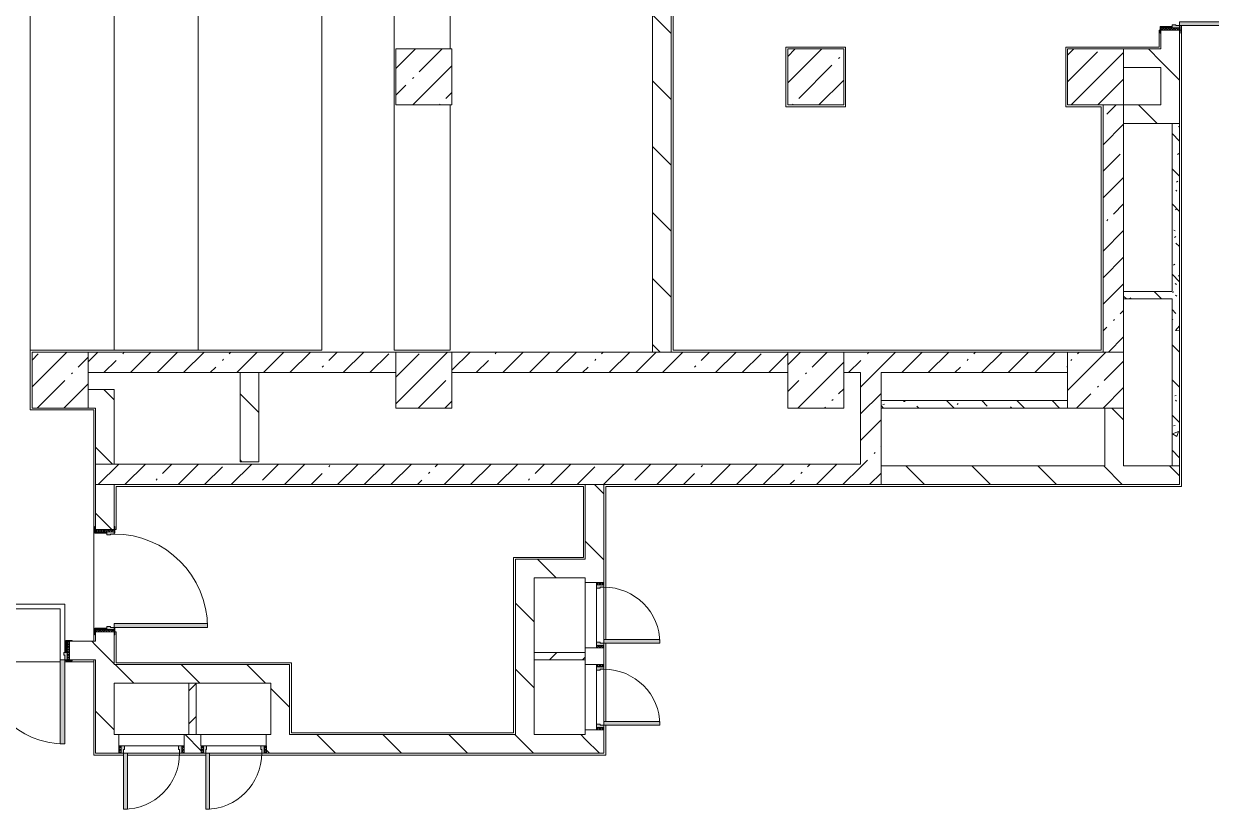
# Model space of a CAD drawing. Header units: millimetres. Extents: x 35787 to 244346, y -8553 to 29000.
# Drawn here: x 139156 to 151886, y 10300 to 18720 of the extents above; entities that cross this region are included whole.
import ezdxf

# ---------------------------------------------------------------- set-up
doc = ezdxf.new("R2010")
doc.units = ezdxf.units.MM
for name, color, linetype, lineweight, true_color in [('A-DOOR-3', 7, 'Continuous', 5, 0xaaaaaa), ('A-DOOR-4', 7, 'Continuous', 5, 0xe2e2e2), ('A-DOOR-FRAM-3', 7, 'Continuous', 5, 0xe2e2e2), ('A-DOOR-FRAM-4', 7, 'Continuous', 5, 0xaaaaaa), ('A-FLOR-2', 7, 'Continuous', 5, 0xaaaaaa), ('I-WALL-8', 7, 'Continuous', 5, 0x787878)]:
    doc.layers.add(name, color=color, linetype=linetype, lineweight=lineweight, true_color=true_color)
for name, color, linetype, lineweight in [('A-WALL', 7, 'Continuous', 9), ('I-WALL-7', 7, 'Continuous', 5), ('S-COLS-1', 7, 'Continuous', 5), ('S-STRS-1', 7, 'Continuous', 5)]:
    doc.layers.add(name, color=color, linetype=linetype, lineweight=lineweight)
pattern_1 = [(135, (117336.4, 0), (-353.5534, -353.5534), [])]
pattern_2 = [(45, (117336.4, 0), (-285.123, 285.123), []), (45, (117621.53, 0), (-285.123, 285.123), [504.031, -100.806, 16.764, -84.042])]
pattern_3 = [(135, (117336.4, 0), (-377.171, -377.171), [533.4, -88.9, 17.78, -88.9]), (135, (117336.4, 376.94), (-377.171, -377.171), []), (50, (117336.4, 0), (637.6445, -55.7866), [66.675, -733.425]), (355, (117336.4, 0), (-123.349, 668.699), [53.34, -586.74]), (100.451, (117389.54, -4.65), (514.299, 612.908), [56.665, -623.315]), (46.184, (117336.4, 177.8), (948.776, -147.15), [100.012, -1100.137]), (96.636, (117415.5, 165.5), (830.91, 865.997), [84.998, -934.973]), (351.184, (117336.4, 177.8), (830.918, 865.988), [80.01, -880.11]), (21, (117425.3, 133.35), (530.6506, -357.928), [66.675, -733.425]), (326, (117425.3, 133.35), (216.308, 644.658), [53.34, -586.74]), (71.451, (117469.5, 103.5), (746.96, 286.724), [56.665, -623.315]), (37.5, (117336.4, 0), (10.8105, 295.9426), [16.764, -562.864, 16.764, -578.866, -588.962]), (37.5, (117336.4, 0), (10.8105, 295.9426), [-1175.258, 16.764, -572.198]), (7.5, (117336.4, 0), (233.8692, 350.6318), [16.764, -322.834, 16.764, -549.529, -224.472]), (7.5, (117336.4, 0), (233.8692, 350.6318), [-905.891, 16.764, -207.708]), (327.5, (117138.16, 0), (474.5678, -20.0513), [16.764, -205.486, 16.764, -676.656, -920.115]), (327.5, (117138.16, 0), (474.5678, -20.0513), [-915.67, 16.764, -903.351]), (317.5, (117049.26, 0), (518.452, 88.9934), [16.764, -272.161, 16.764, -443.738, -653.415]), (317.5, (117049.26, 0), (518.452, 88.9934), [-749.427, 16.764, -636.651])]
pattern_4 = [(135, (1751.41, 164.685), (-14.14214, -14.14214), []), (225, (1751.41, 164.685), (14.14214, -14.14214), [])]
pattern_5 = [(45, (-371.384, 164.685), (-14.1421, 14.1421), []), (135, (-371.384, 164.685), (-14.1421, -14.1421), [])]
pattern_6 = [(45, (117336.4, 0), (-176.7767, 176.7767), [])]

# ---------------------------------------------------------------- blocks, each defined once
blk = doc.blocks.new('BSC_Колонна _Прямоугольная - 600х600-V78-1_2_2_птичка')
at = {"layer": 'S-COLS-1'}
h = blk.add_hatch(dxfattribs=at)
h.set_pattern_fill('FP_105', color=256, style=0, pattern_type=2)
h.set_pattern_definition([(45, (-26110, -14900), (-285.123, 285.123), []), (45, (-25824.88, -14900), (-285.123, 285.123), [504.031, -100.806, 16.764, -84.042])])
h.paths.add_polyline_path([(-300, -300), (300, -300), (300, 300), (-300, 300), (-300, -97)])
for p, q in [((300, 300), (-300, 300)), ((-300, 300), (-300, -300)), ((300, -300), (300, 300)), ((-300, -300), (300, -300))]:
    blk.add_line(p, q, dxfattribs=at)
blk = doc.blocks.new('BSC_Колонна _Прямоугольная - 600х600-V103-1_2_2_птичка')
at = {"layer": 'S-COLS-1'}
h = blk.add_hatch(dxfattribs=at)
h.set_pattern_fill('FP_126', color=256, style=0, pattern_type=2)
h.set_pattern_definition([(45, (-33310, -18150), (-285.123, 285.123), []), (45, (-33024.88, -18150), (-285.123, 285.123), [504.031, -100.806, 16.764, -84.042])])
h.paths.add_polyline_path([(60, -300), (300, -300), (300, 300), (-300, 300), (-300, -300)])
for p, q in [((300, 300), (-300, 300)), ((-300, 300), (-300, -300)), ((300, -300), (300, 300)), ((-300, -300), (300, -300))]:
    blk.add_line(p, q, dxfattribs=at)
blk = doc.blocks.new('BSC_Колонна _Прямоугольная - 600х600-V112-1_2_2_птичка')
at = {"layer": 'S-COLS-1'}
h = blk.add_hatch(dxfattribs=at)
h.set_pattern_fill('FP_128', color=256, style=0, pattern_type=2)
h.set_pattern_definition([(45, (-33310, -14900), (-285.123, 285.123), []), (45, (-33024.88, -14900), (-285.123, 285.123), [504.031, -100.806, 16.764, -84.042])])
h.paths.add_polyline_path([(-300, -300), (300, -300), (300, 300), (-300, 300), (-300, -135)])
for p, q in [((300, 300), (-300, 300)), ((-300, 300), (-300, -300)), ((300, -300), (300, 300)), ((-300, -300), (300, -300))]:
    blk.add_line(p, q, dxfattribs=at)
blk = doc.blocks.new('BSC_Колонна _Прямоугольная - 600х600-V124-1_2_2_птичка')
at = {"layer": 'S-COLS-1'}
h = blk.add_hatch(dxfattribs=at)
h.set_pattern_fill('FP_141', color=256, style=0, pattern_type=2)
h.set_pattern_definition([(45, (-30310, -14900), (-285.123, 285.123), []), (45, (-30024.88, -14900), (-285.123, 285.123), [504.031, -100.806, 16.764, -84.042])])
h.paths.add_polyline_path([(239, -300), (300, -300), (300, 300), (-300, 300), (-300, -300), (78, -300)])
for p, q in [((300, 300), (-300, 300)), ((-300, 300), (-300, -300)), ((300, -300), (300, 300)), ((-300, -300), (300, -300))]:
    blk.add_line(p, q, dxfattribs=at)
blk = doc.blocks.new('110_Дверь_СКБ_2Ст - Д-10 1800x2100h_Актовый зал EI30-23435156-1_2_2_птичка')
at = {"layer": 'A-DOOR-3'}
h = blk.add_hatch(dxfattribs=at)
h.set_pattern_fill('FP_144', color=256, style=0, pattern_type=2)
h.set_pattern_definition([(135, (1351.41, 164.685), (-14.1421, -14.1421), []), (225, (1351.41, 164.685), (14.1421, -14.1421), [])])
h.paths.add_polyline_path([(962.5, 100), (937.5, 100), (937.5, -100), (962.5, -100)])
at = {"layer": 'A-DOOR-4'}
for points in [[(-887.5, 1000), (-887.5, 100), (-837.5, 100), (-837.5, 1000)], [(862.5, 1000), (862.5, 100), (912.5, 100), (912.5, 1000)]]:
    blk.add_hatch(color=256, dxfattribs=at).paths.add_polyline_path(points)
h = blk.add_hatch(color=256, dxfattribs=at)
h.paths.add_polyline_path([(937.5, 100), (912.5, 100), (912.5, 50), (902.5, 50), (902.5, 20), (937.5, 20)])
h.paths.add_polyline_path([(-887.5, 100), (-912.5, 100), (-912.5, 20), (-877.5, 20), (-882.7, 50), (-887.5, 50)])
at = {"layer": 'A-DOOR-FRAM-3'}
for points in [[(-937.5, 108), (-967.5, 108), (-967.5, 100), (-897.5, 100), (-897.5, 108), (-916.5, 108)], [(-912.5, 20), (-912.5, -100), (-897.5, -100), (-897.5, 20)], [(962.5, 108), (922.5, 108), (927.9, 100), (992.5, 100), (992.5, 108)], [(927.9, 20), (922.5, 20), (927.9, -100), (937.5, -100), (937.5, 20)], [(-897.5, -100), (-967.5, -100), (-967.5, -108), (-897.5, -108)], [(922.5, -100), (927.9, -108), (992.5, -108), (992.5, -100), (927.9, -100)]]:
    blk.add_hatch(color=256, dxfattribs=at).paths.add_polyline_path(points)
at = {"layer": 'A-DOOR-FRAM-4'}
h = blk.add_hatch(dxfattribs=at)
h.set_pattern_fill('FP_145', color=256, style=0, pattern_type=2)
h.set_pattern_definition([(45, (-771.384, 164.685), (-14.1421, 14.1421), []), (135, (-771.384, 164.685), (-14.1421, -14.1421), [])])
h.paths.add_polyline_path([(-912.5, 100), (-937.5, 100), (-937.5, -100), (-912.5, -100)])
at = {"layer": 'A-DOOR-3'}
for p, q in [((-887.5, 1000), (-887.5, 100)), ((-837.5, 1000), (-887.5, 1000)), ((-837.5, 100), (-837.5, 1000)), ((912.5, 1000), (862.5, 1000)), ((862.5, 1000), (862.5, 100)), ((912.5, 100), (912.5, 1000)), ((-887.5, 100), (-837.5, 100)), ((862.5, 100), (912.5, 100))]:
    blk.add_line(p, q, dxfattribs=at)
for centre, start, end in [((-887.5, 100), 0, 90), ((912.5, 100), 90, 180)]:
    blk.add_arc(centre, 900, start, end, dxfattribs=at)
at = {"layer": 'A-DOOR-FRAM-4'}
for p, q in [((-897.5, 108), (-967.5, 108)), ((-967.5, 108), (-967.5, 100)), ((-967.5, 100), (-897.5, 100)), ((-912.5, 100), (-937.5, 100)), ((-937.5, 100), (-937.5, -100)), ((-887.5, 100), (-912.5, 100)), ((-912.5, 100), (-912.5, 20)), ((-912.5, -100), (-912.5, 100)), ((-912.5, 20), (-877.5, 20)), ((-897.5, 20), (-912.5, 20)), ((-912.5, 20), (-912.5, -100)), ((-897.5, 100), (-897.5, 108)), ((-897.5, -100), (-897.5, 20)), ((-887.5, 50), (-887.5, 100)), ((-877.5, 50), (-887.5, 50)), ((-877.5, 20), (-877.5, 50)), ((912.5, 50), (902.5, 50)), ((902.5, 50), (902.5, 20)), ((902.5, 20), (937.5, 20)), ((912.5, 100), (912.5, 50)), ((937.5, 100), (912.5, 100)), ((992.5, 108), (922.5, 108)), ((922.5, 108), (922.5, 100)), ((922.5, 100), (992.5, 100)), ((937.5, 20), (922.5, 20)), ((922.5, 20), (922.5, -100)), ((937.5, 20), (937.5, 100)), ((962.5, 100), (937.5, 100)), ((937.5, 100), (937.5, -100)), ((937.5, -100), (937.5, 20)), ((962.5, -100), (962.5, 100)), ((992.5, 100), (992.5, 108)), ((-897.5, -100), (-967.5, -100)), ((-967.5, -100), (-967.5, -108)), ((-967.5, -108), (-897.5, -108)), ((-937.5, -100), (-912.5, -100)), ((-912.5, -100), (-897.5, -100)), ((-897.5, -108), (-897.5, -100)), ((922.5, -100), (937.5, -100)), ((992.5, -100), (922.5, -100)), ((922.5, -100), (922.5, -108)), ((922.5, -108), (992.5, -108)), ((937.5, -100), (962.5, -100)), ((992.5, -108), (992.5, -100))]:
    blk.add_line(p, q, dxfattribs=at)
blk = doc.blocks.new('110_Дверь_СКБ_1Ст_Внутренняя1 - Д-4к_п__1100x2100h_Артистические EI30-23988509-1_2_2_птичка')
at = {"layer": 'A-DOOR-3'}
h = blk.add_hatch(dxfattribs=at)
h.set_pattern_fill('FP_43', color=256, style=0, pattern_type=2)
h.set_pattern_definition(pattern_4)
h.paths.add_polyline_path([(562.5, 100), (537.5, 100), (537.5, -100), (562.5, -100), (562.5, -72.6)])
at = {"layer": 'A-DOOR-4'}
h = blk.add_hatch(color=256, dxfattribs=at)
h.paths.add_polyline_path([(537.5, 20), (537.5, 100), (512.5, 100), (512.5, 60), (502.5, 60), (502.5, 20), (522.5, 20)])
h.paths.add_polyline_path([(-477.5, 60), (-487.5, 60), (-487.5, 100), (-512.5, 100), (-512.5, 20), (-477.5, 20), (-477.5, 44)])
at = {"layer": 'A-DOOR-FRAM-3'}
for points in [[(512.5, 156.8), (512.5, 1100), (472.5, 1100), (472.5, 100), (512.5, 100), (512.5, 120)], [(-497.5, 100), (-497.5, 108), (-567.5, 108), (-567.5, 100), (-512.5, 100)], [(-497.5, -72.6), (-497.5, 20), (-512.5, 20), (-512.5, -100), (-497.5, -100)], [(592.5, 108), (522.5, 108), (522.5, 100), (592.5, 100)], [(537.5, -100), (537.5, 20), (522.5, 20), (522.5, -100)], [(-497.5, -108), (-497.5, -100), (-567.5, -100), (-567.5, -108), (-512.5, -108)], [(592.5, -100), (522.5, -100), (522.5, -108), (592.5, -108)]]:
    blk.add_hatch(color=256, dxfattribs=at).paths.add_polyline_path(points)
at = {"layer": 'A-DOOR-FRAM-4'}
h = blk.add_hatch(dxfattribs=at)
h.set_pattern_fill('FP_44', color=256, style=0, pattern_type=2)
h.set_pattern_definition(pattern_5)
h.paths.add_polyline_path([(-512.5, -100), (-512.5, 100), (-537.5, 100), (-537.5, -100)])
at = {"layer": 'A-DOOR-3'}
for p, q in [((512.5, 1100), (472.5, 1100)), ((472.5, 1100), (472.5, 100)), ((512.5, 100), (512.5, 1100)), ((472.5, 100), (512.5, 100))]:
    blk.add_line(p, q, dxfattribs=at)
blk.add_arc((512.5, 100), 1000, 90, 180, dxfattribs=at)
at = {"layer": 'A-DOOR-FRAM-4'}
for p, q in [((-497.5, 108), (-567.5, 108)), ((-567.5, 108), (-567.5, 100)), ((-567.5, 100), (-497.5, 100)), ((-512.5, 100), (-537.5, 100)), ((-537.5, 100), (-537.5, -100)), ((-487.5, 100), (-512.5, 100)), ((-512.5, 100), (-512.5, 20)), ((-512.5, -100), (-512.5, 100)), ((-497.5, 100), (-512.5, 100)), ((-512.5, 100), (-512.5, 99)), ((-512.5, 99), (-497.5, 99)), ((-512.5, 20), (-477.5, 20)), ((-497.5, 20), (-512.5, 20)), ((-512.5, 20), (-512.5, -100)), ((-497.5, 100), (-497.5, 108)), ((-497.5, 99), (-497.5, 100)), ((-497.5, -100), (-497.5, 20)), ((-487.5, 60), (-487.5, 100)), ((-477.5, 60), (-487.5, 60)), ((-477.5, 20), (-477.5, 60)), ((512.5, 60), (502.5, 60)), ((502.5, 60), (502.5, 20)), ((502.5, 20), (537.5, 20)), ((512.5, 100), (512.5, 60)), ((537.5, 100), (512.5, 100)), ((592.5, 108), (522.5, 108)), ((522.5, 108), (522.5, 100)), ((537.5, 100), (522.5, 100)), ((522.5, 100), (522.5, 99)), ((522.5, 100), (592.5, 100)), ((522.5, 99), (537.5, 99)), ((537.5, 20), (522.5, 20)), ((522.5, 20), (522.5, -100)), ((537.5, 20), (537.5, 100)), ((562.5, 100), (537.5, 100)), ((537.5, 100), (537.5, -100)), ((537.5, 99), (537.5, 100)), ((537.5, -100), (537.5, 20)), ((562.5, -100), (562.5, 100)), ((592.5, 100), (592.5, 108)), ((-497.5, -100), (-567.5, -100)), ((-567.5, -100), (-567.5, -108)), ((-567.5, -108), (-497.5, -108)), ((-537.5, -100), (-512.5, -100)), ((-512.5, -100), (-497.5, -100)), ((-497.5, -108), (-497.5, -100)), ((522.5, -100), (537.5, -100)), ((592.5, -100), (522.5, -100)), ((522.5, -100), (522.5, -108)), ((522.5, -108), (592.5, -108)), ((537.5, -100), (562.5, -100)), ((592.5, -108), (592.5, -100))]:
    blk.add_line(p, q, dxfattribs=at)
blk = doc.blocks.new('110_Дверь_СКБ_1Ст_Внутренняя1 - Д-4к_л_ 1100x2100h_кладовая-31838514-1_2_2_птичка')
at = {"layer": 'A-DOOR-3'}
h = blk.add_hatch(dxfattribs=at)
h.set_pattern_fill('FP_43', color=256, style=0, pattern_type=2)
h.set_pattern_definition(pattern_4)
h.paths.add_polyline_path([(562.5, 100), (537.5, 100), (537.5, -100), (562.5, -100)])
at = {"layer": 'A-DOOR-4'}
h = blk.add_hatch(color=256, dxfattribs=at)
h.paths.add_polyline_path([(537.5, 20), (537.5, 100), (512.5, 100), (512.5, 60), (502.5, 60), (502.5, 20), (522.5, 20)])
h.paths.add_polyline_path([(-477.5, 60), (-487.5, 60), (-487.5, 100), (-512.5, 100), (-512.5, 20), (-477.5, 20), (-477.5, 44)])
at = {"layer": 'A-DOOR-FRAM-3'}
for points in [[(512.5, 100), (512.5, 1100), (472.5, 1100), (472.5, 100)], [(-497.5, 108), (-567.5, 108), (-567.5, 100), (-497.5, 100)], [(-497.5, -100), (-497.5, 20), (-512.5, 20), (-512.5, -100)], [(592.5, 108), (522.5, 108), (522.5, 100), (592.5, 100)], [(537.5, 20), (522.5, 20), (523.9, -100), (537.5, -100), (537.5, -22.4)], [(-497.5, -100), (-567.5, -100), (-567.5, -108), (-497.5, -108)], [(592.5, -100), (522.5, -100), (522.5, -108), (592.5, -108)]]:
    blk.add_hatch(color=256, dxfattribs=at).paths.add_polyline_path(points)
at = {"layer": 'A-DOOR-FRAM-4'}
h = blk.add_hatch(dxfattribs=at)
h.set_pattern_fill('FP_44', color=256, style=0, pattern_type=2)
h.set_pattern_definition(pattern_5)
h.paths.add_polyline_path([(-512.5, 100), (-537.5, 100), (-537.5, -100), (-512.5, -100)])
at = {"layer": 'A-DOOR-3'}
for p, q in [((512.5, 1100), (472.5, 1100)), ((472.5, 1100), (472.5, 100)), ((512.5, 100), (512.5, 1100)), ((472.5, 100), (512.5, 100))]:
    blk.add_line(p, q, dxfattribs=at)
blk.add_arc((512.5, 100), 1000, 90, 180, dxfattribs=at)
at = {"layer": 'A-DOOR-FRAM-4'}
for p, q in [((-497.5, 108), (-567.5, 108)), ((-567.5, 108), (-567.5, 100)), ((-567.5, 100), (-497.5, 100)), ((-512.5, 100), (-537.5, 100)), ((-537.5, 100), (-537.5, -100)), ((-487.5, 100), (-512.5, 100)), ((-512.5, 100), (-512.5, 20)), ((-512.5, -100), (-512.5, 100)), ((-497.5, 100), (-512.5, 100)), ((-512.5, 100), (-512.5, 99)), ((-512.5, 99), (-497.5, 99)), ((-512.5, 20), (-477.5, 20)), ((-497.5, 20), (-512.5, 20)), ((-512.5, 20), (-512.5, -100)), ((-497.5, 100), (-497.5, 108)), ((-497.5, 99), (-497.5, 100)), ((-497.5, -100), (-497.5, 20)), ((-487.5, 60), (-487.5, 100)), ((-477.5, 60), (-487.5, 60)), ((-477.5, 20), (-477.5, 60)), ((512.5, 60), (502.5, 60)), ((502.5, 60), (502.5, 20)), ((502.5, 20), (537.5, 20)), ((512.5, 100), (512.5, 60)), ((537.5, 100), (512.5, 100)), ((592.5, 108), (522.5, 108)), ((522.5, 108), (522.5, 100)), ((537.5, 100), (522.5, 100)), ((522.5, 100), (522.5, 99)), ((522.5, 100), (592.5, 100)), ((522.5, 99), (537.5, 99)), ((537.5, 20), (522.5, 20)), ((522.5, 20), (522.5, -100)), ((537.5, 20), (537.5, 100)), ((562.5, 100), (537.5, 100)), ((537.5, 100), (537.5, -100)), ((537.5, 99), (537.5, 100)), ((537.5, -100), (537.5, 20)), ((562.5, -100), (562.5, 100)), ((592.5, 100), (592.5, 108)), ((-497.5, -100), (-567.5, -100)), ((-567.5, -100), (-567.5, -108)), ((-567.5, -108), (-497.5, -108)), ((-537.5, -100), (-512.5, -100)), ((-512.5, -100), (-497.5, -100)), ((-497.5, -108), (-497.5, -100)), ((522.5, -100), (537.5, -100)), ((592.5, -100), (522.5, -100)), ((522.5, -100), (522.5, -108)), ((522.5, -108), (592.5, -108)), ((537.5, -100), (562.5, -100)), ((592.5, -108), (592.5, -100))]:
    blk.add_line(p, q, dxfattribs=at)
blk = doc.blocks.new('BSC_Колонна _Прямоугольная - 600х600-V147-1_2_2_птичка')
at = {"layer": 'S-COLS-1'}
h = blk.add_hatch(dxfattribs=at)
h.set_pattern_fill('FP_158', color=256, style=0, pattern_type=2)
h.set_pattern_definition([(45, (-22210, -14900), (-285.123, 285.123), []), (45, (-21924.88, -14900), (-285.123, 285.123), [504.031, -100.806, 16.764, -84.042])])
h.paths.add_polyline_path([(300, -300), (300, 300), (-300, 300), (-300, -300)])
for p, q in [((300, 300), (-300, 300)), ((-300, 300), (-300, -300)), ((300, -300), (300, 300)), ((-300, -300), (300, -300))]:
    blk.add_line(p, q, dxfattribs=at)
blk = doc.blocks.new('BSC_Колонна _Прямоугольная - 600х600-V148-1_2_2_птичка')
at = {"layer": 'S-COLS-1'}
h = blk.add_hatch(dxfattribs=at)
h.set_pattern_fill('FP_160', color=256, style=0, pattern_type=2)
h.set_pattern_definition([(45, (-26110, -18150), (-285.123, 285.123), []), (45, (-25824.88, -18150), (-285.123, 285.123), [504.031, -100.806, 16.764, -84.042])])
h.paths.add_polyline_path([(280, -300), (300, -300), (300, 300), (-300, 300), (-300, -300), (76, -300)])
for p, q in [((300, 300), (-300, 300)), ((-300, 300), (-300, -300)), ((300, -300), (300, 300)), ((-300, -300), (300, -300))]:
    blk.add_line(p, q, dxfattribs=at)
blk = doc.blocks.new('BSC_Колонна _Прямоугольная - 600х600-23728797-1_2_2_птичка')
at = {"layer": 'S-COLS-1'}
h = blk.add_hatch(dxfattribs=at)
h.set_pattern_fill('FP_161', color=256, style=0, pattern_type=2)
h.set_pattern_definition([(45, (-30310, -18150), (-285.123, 285.123), []), (45, (-30024.88, -18150), (-285.123, 285.123), [504.031, -100.806, 16.764, -84.042])])
h.paths.add_polyline_path([(300, -300), (300, 300), (-300, 297), (-300, -300), (239, -300)])
for p, q in [((300, 300), (-300, 300)), ((-300, 300), (-300, -300)), ((300, -300), (300, 300)), ((-300, -300), (300, -300))]:
    blk.add_line(p, q, dxfattribs=at)
blk = doc.blocks.new('110_Дверь_СКБ_1Ст - д-18 700x2100h_Технический шкаф ЭОМ и СС-V140-1_2_2_птичка')
at = {"layer": 'A-DOOR-3'}
h = blk.add_hatch(dxfattribs=at)
h.set_pattern_fill('FP_61', color=256, style=0, pattern_type=2)
h.set_pattern_definition([(135, (1951.41, 164.685), (-14.14214, -14.14214), []), (225, (1951.41, 164.685), (14.14214, -14.14214), [])])
h.paths.add_polyline_path([(337, 100), (337, 20), (362, 20), (362, 100)])
at = {"layer": 'A-DOOR-4'}
h = blk.add_hatch(color=256, dxfattribs=at)
h.paths.add_polyline_path([(312, 100), (312, 60), (302, 60), (302, 20), (337, 20), (337, 100), (322, 100)])
h.paths.add_polyline_path([(-298, 100), (-313, 100), (-313, 20), (-278, 20), (-278, 60), (-288, 60), (-288, 100)])
at = {"layer": 'A-DOOR-FRAM-3'}
blk.add_hatch(color=256, dxfattribs=at).paths.add_polyline_path([(272, 700), (272, 100), (312, 100), (312, 700)])
at = {"layer": 'A-DOOR-FRAM-4'}
h = blk.add_hatch(dxfattribs=at)
h.set_pattern_fill('FP_62', color=256, style=0, pattern_type=2)
h.set_pattern_definition([(45, (-171.384, 164.685), (-14.1421, 14.1421), []), (135, (-171.384, 164.685), (-14.1421, -14.1421), [])])
h.paths.add_polyline_path([(-338, 100), (-338, 20), (-313, 20), (-313, 100)])
at = {"layer": 'A-DOOR-3'}
for p, q in [((312, 700), (272, 700)), ((272, 700), (272, 100)), ((312, 100), (312, 700)), ((272, 100), (312, 100))]:
    blk.add_line(p, q, dxfattribs=at)
blk.add_arc((312, 100), 600, 90, 180, dxfattribs=at)
at = {"layer": 'A-DOOR-FRAM-4'}
for p, q in [((-313, 100), (-338, 100)), ((-338, 100), (-338, 20)), ((-338, 20), (-313, 20)), ((-288, 100), (-313, 100)), ((-313, 100), (-313, 20)), ((-313, 20), (-313, 100)), ((-313, 20), (-278, 20)), ((-288, 60), (-288, 100)), ((-288, 100), (272, 100)), ((-278, 60), (-288, 60)), ((-278, 20), (-278, 60)), ((302, 20), (-278, 20)), ((312, 60), (302, 60)), ((302, 60), (302, 20)), ((302, 20), (337, 20)), ((312, 100), (312, 60)), ((337, 100), (312, 100)), ((337, 20), (337, 100)), ((362, 100), (337, 100)), ((337, 100), (337, 20)), ((337, 20), (362, 20)), ((362, 20), (362, 100))]:
    blk.add_line(p, q, dxfattribs=at)
blk = doc.blocks.new('Перекрытия 2 - Перекрытия 4-32990152-1_2_2_птичка')
at = {"layer": 'S-STRS-1'}
for p, q in [((21910, 19180), (22510, 19180)), ((21910, 19180), (21910, 15200)), ((22810, 19180), (23410, 19180)), ((22810, 15200), (22810, 19180)), ((25034, 19180), (23710, 19180)), ((23710, 19180), (23710, 15200)), ((25034, 15200), (25034, 19180)), ((26410, 19180), (25810, 19180)), ((25810, 19180), (25810, 15200)), ((26410, 18430), (26410, 19180)), ((26410, 15200), (26410, 17830)), ((22810, 15200), (21910, 15200)), ((23710, 15200), (22810, 15200)), ((23710, 15200), (25034, 15200)), ((25810, 15200), (26410, 15200))]:
    blk.add_line(p, q, dxfattribs=at)
blk = doc.blocks.new('BSC_Колонна _Прямоугольная - 600х600-V203-1_2_2_птичка')
at = {"layer": 'S-COLS-1'}
for p, q in [((300, 300), (-300, 300)), ((-300, 300), (-300, -300)), ((300, -300), (300, 300)), ((-300, -300), (300, -300))]:
    blk.add_line(p, q, dxfattribs=at)

msp = doc.modelspace()

# ---------------------------------------------------------------- hatches: boundary and pattern name
at = {"layer": 'I-WALL-7'}
h = msp.add_hatch(dxfattribs=at)
h.set_pattern_fill('FP_98', color=256, style=0, pattern_type=2)
h.set_pattern_definition(pattern_1)
h.paths.add_polyline_path([(146026.4, 15200), (146096.4, 15200), (146096.4, 26500), (145896.4, 26500), (145896.4, 15200)])
h = msp.add_hatch(dxfattribs=at)
h.set_pattern_fill('FP_98', color=256, style=0, pattern_type=2)
h.set_pattern_definition(pattern_1)
h.paths.add_polyline_path([(151466.4, 17850), (151546.4, 17850), (151546.4, 18650), (151346.4, 18650), (151346.4, 17850)])
h.paths.add_polyline_path([(151546.4, 19750), (151546.4, 23400), (151346.4, 23400), (151346.4, 19750)])
h = msp.add_hatch(dxfattribs=at)
h.set_pattern_fill('FP_98', color=256, style=0, pattern_type=2)
h.set_pattern_definition(pattern_1)
h.paths.add_polyline_path([(151326.4, 18250), (151346.4, 18250), (151346.4, 18450), (150946.4, 18450), (150946.4, 18250)])
h = msp.add_hatch(dxfattribs=at)
h.set_pattern_fill('FP_92', color=256, style=0, pattern_type=2)
h.set_pattern_definition(pattern_2)
h.paths.add_polyline_path([(150946.4, 15200), (150946.9, 15200), (150946.4, 17850), (150726.9, 17850), (150726.9, 15200)])
h = msp.add_hatch(dxfattribs=at)
h.set_pattern_fill('FP_98', color=256, style=0, pattern_type=2)
h.set_pattern_definition(pattern_1)
h.paths.add_polyline_path([(151466.4, 17650), (151546.4, 17650), (151546.4, 17850), (150946.9, 17850), (150946.9, 17650), (151389.4, 17650)])
h = msp.add_hatch(dxfattribs=at)
h.set_pattern_fill('FP_92', color=256, style=0, pattern_type=2)
h.set_pattern_definition(pattern_2)
h.paths.add_polyline_path([(141026.4, 14980), (143146.4, 14980), (143146.4, 15200), (139846.4, 15200), (139846.4, 14980), (140449.5, 14980)])
h.paths.add_polyline_path([(150085, 14980), (150346.4, 14980), (150346.4, 15200), (147946.4, 15200), (147946.4, 14980), (149744.3, 14980)])
h.paths.add_polyline_path([(147326.4, 14980), (147346.4, 14980), (147346.4, 15200), (143746.4, 15200), (143746.4, 14980), (146116.4, 14980)])
h = msp.add_hatch(dxfattribs=at)
h.set_pattern_fill('FP_98', color=256, style=0, pattern_type=2)
h.set_pattern_definition(pattern_1)
h.paths.add_polyline_path([(141676.4, 14025), (141676.4, 14980), (141476.4, 14980), (141476.4, 14025)])
h = msp.add_hatch(dxfattribs=at)
h.set_pattern_fill('FP_92', color=256, style=0, pattern_type=2)
h.set_pattern_definition(pattern_2)
h.paths.add_polyline_path([(148346.4, 13780), (148346.4, 14980), (148126.4, 14980), (148126.4, 13780)])
h = msp.add_hatch(dxfattribs=at)
h.set_pattern_fill('FP_98', color=256, style=0, pattern_type=2)
h.set_pattern_definition(pattern_1)
h.paths.add_polyline_path([(139997.6, 14600), (140126.4, 14600), (140126.4, 14800), (139846.4, 14800), (139846.4, 14600), (139926.4, 14600)])
h = msp.add_hatch(dxfattribs=at)
h.set_pattern_fill('FP_98', color=256, style=0, pattern_type=2)
h.set_pattern_definition(pattern_1)
h.paths.add_polyline_path([(140126.4, 14000), (140126.4, 14600), (139926.4, 14600), (139926.4, 14000)])
h = msp.add_hatch(dxfattribs=at)
h.set_pattern_fill('FP_98', color=256, style=0, pattern_type=2)
h.set_pattern_definition(pattern_1)
h.paths.add_polyline_path([(150946.9, 13980), (150946.4, 14600), (150746.9, 14600), (150746.9, 13980)])
h = msp.add_hatch(dxfattribs=at)
h.set_pattern_fill('FP_92', color=256, style=0, pattern_type=2)
h.set_pattern_definition(pattern_2)
h.paths.add_polyline_path([(140584.8, 13780), (148126.4, 13780), (148126.4, 14000), (139926.4, 14000), (139926.4, 13780), (140449.5, 13780)])
h = msp.add_hatch(dxfattribs=at)
h.set_pattern_fill('FP_98', color=256, style=0, pattern_type=2)
h.set_pattern_definition(pattern_1)
h.paths.add_polyline_path([(151002.7, 13780), (151546.4, 13780), (151546.4, 13980), (148346.4, 13980), (148346.4, 13780), (150706.9, 13780)])
h = msp.add_hatch(dxfattribs=at)
h.set_pattern_fill('FP_98', color=256, style=0, pattern_type=2)
h.set_pattern_definition(pattern_1)
h.paths.add_polyline_path([(139926.4, 10900), (140126.4, 10900), (140126.4, 12200), (139926.4, 12200), (139926.4, 10905.3)])
h.paths.add_polyline_path([(140126.4, 13300), (140126.4, 13780), (139926.4, 13780), (139926.4, 13300)])
h = msp.add_hatch(dxfattribs=at)
h.set_pattern_fill('FP_98', color=256, style=0, pattern_type=2)
h.set_pattern_definition(pattern_1)
h.paths.add_polyline_path([(145296.1, 10900), (145376.4, 10900), (145376.4, 11150), (145176.4, 11150), (145176.4, 10900)])
h.paths.add_polyline_path([(145296.4, 11850), (145376.4, 11850), (145376.4, 12030), (145176.4, 12030), (145176.4, 11850)])
h.paths.add_polyline_path([(145296.4, 12730), (145376.4, 12730), (145376.4, 13780), (145176.4, 13780), (145176.4, 12730)])
h = msp.add_hatch(dxfattribs=at)
h.set_pattern_fill('FP_98', color=256, style=0, pattern_type=2)
h.set_pattern_definition(pattern_1)
h.paths.add_polyline_path([(144426.4, 11100), (144626.4, 11100), (144626.4, 12980), (144426.4, 12980), (144426.4, 11120)])
h = msp.add_hatch(dxfattribs=at)
h.set_pattern_fill('FP_98', color=256, style=0, pattern_type=2)
h.set_pattern_definition(pattern_1)
h.paths.add_polyline_path([(144626.4, 12780), (145176.4, 12780), (145176.4, 12980), (144626.4, 12980)])
h = msp.add_hatch(dxfattribs=at)
h.set_pattern_fill('FP_98', color=256, style=0, pattern_type=2)
h.set_pattern_definition(pattern_1)
h.paths.add_polyline_path([(139676.4, 11900), (139926.4, 11900), (139926.4, 12100), (139646.4, 12100), (139646.4, 11900)])
h.paths.add_polyline_path([(137566.4, 11900), (137746.4, 11900), (137746.4, 12100), (137546.4, 12100), (137546.4, 11900)])
h = msp.add_hatch(dxfattribs=at)
h.set_pattern_fill('FP_97', color=256, style=0, pattern_type=2)
h.set_pattern_definition(pattern_6)
h.paths.add_polyline_path([(144626.4, 11900), (145176.4, 11900), (145176.4, 11980), (144626.4, 11980)])
h = msp.add_hatch(dxfattribs=at)
h.set_pattern_fill('FP_98', color=256, style=0, pattern_type=2)
h.set_pattern_definition(pattern_1)
h.paths.add_polyline_path([(140146.4, 11650), (142006.4, 11650), (142006.4, 11850), (140126.4, 11850), (140126.4, 11650)])
h = msp.add_hatch(dxfattribs=at)
h.set_pattern_fill('FP_97', color=256, style=0, pattern_type=2)
h.set_pattern_definition(pattern_6)
h.paths.add_polyline_path([(141006.4, 11100), (141006.4, 11650), (140926.4, 11650), (140926.4, 11100)])
h = msp.add_hatch(dxfattribs=at)
h.set_pattern_fill('FP_98', color=256, style=0, pattern_type=2)
h.set_pattern_definition(pattern_1)
h.paths.add_polyline_path([(142006.4, 11100), (142006.4, 11650), (141806.4, 11650), (141806.4, 11100)])
h = msp.add_hatch(dxfattribs=at)
h.set_pattern_fill('FP_98', color=256, style=0, pattern_type=2)
h.set_pattern_definition(pattern_1)
h.paths.add_polyline_path([(143548.8, 10900), (145176.4, 10900), (145176.4, 11100), (141756.4, 11100), (141756.4, 10900), (143475.2, 10900)])
h.paths.add_polyline_path([(140126.4, 10900), (140176.4, 10900), (140176.4, 11100), (140126.4, 11100), (140126.4, 10980)])
h.paths.add_polyline_path([(140876.4, 10900), (141056.4, 10900), (141056.4, 11100), (140876.4, 11100), (140876.4, 10980)])
at = {"layer": 'I-WALL-8'}
h = msp.add_hatch(dxfattribs=at)
h.set_pattern_fill('FP_112', color=256, style=0, pattern_type=2)
h.set_pattern_definition(pattern_3)
h.paths.add_polyline_path([(151466.4, 13980), (151546.4, 13980), (151546.4, 17650), (151466.4, 17650), (151466.4, 14292)])
h = msp.add_hatch(dxfattribs=at)
h.set_pattern_fill('FP_112', color=256, style=0, pattern_type=2)
h.set_pattern_definition(pattern_3)
h.paths.add_polyline_path([(150946.9, 15770), (151466.4, 15770), (151466.4, 15850), (150946.9, 15850)])
h = msp.add_hatch(dxfattribs=at)
h.set_pattern_fill('FP_112', color=256, style=0, pattern_type=2)
h.set_pattern_definition(pattern_3)
h.paths.add_polyline_path([(148346.4, 14600), (150346.1, 14600), (150346.1, 14680), (148346.4, 14680)])

# ---------------------------------------------------------------- linework, layer by layer
at = {"layer": 'A-FLOR-2'}
for p, q in [((146116.4, 19880), (146116.4, 15220)), ((151326.4, 18470), (151326.4, 18650)), ((151326.4, 18650), (151338.4, 18650)), ((151554.4, 18650), (151566.4, 18650)), ((151566.4, 18700), (151566.4, 13760)), ((147326.4, 17830), (147326.4, 18470)), ((147326.4, 18470), (147966.4, 18470)), ((147966.4, 18470), (147966.4, 17830)), ((150326.4, 17830), (150326.4, 18470)), ((150326.4, 18470), (151326.4, 18470)), ((147966.4, 17830), (147326.4, 17830)), ((150706.9, 17830), (150326.4, 17830)), ((150706.9, 15220), (150706.9, 17830)), ((139226.4, 14580), (139226.4, 15220)), ((146116.4, 15220), (150706.9, 15220)), ((139906.4, 14580), (139226.4, 14580)), ((139906.4, 12100), (139906.4, 14580)), ((145156.4, 13760), (140146.4, 13760)), ((140146.4, 13760), (140146.4, 13300)), ((145156.4, 13000), (145156.4, 13760)), ((151566.4, 13760), (145396.4, 13760)), ((145396.4, 13760), (145396.4, 12120)), ((139918.4, 13300), (139906.4, 13300)), ((140146.4, 13300), (140134.4, 13300)), ((144406.4, 11120), (144406.4, 13000)), ((144406.4, 13000), (145156.4, 13000)), ((139596.2, 12498.9), (137781.1, 12498.9)), ((139596.2, 11980), (139596.2, 12498.9)), ((137831.1, 12448.9), (139546.2, 12448.9)), ((139546.2, 12448.9), (139546.2, 11898.9)), ((139906.4, 12200), (139918.4, 12200)), ((140134.4, 12200), (140146.4, 12200)), ((140146.4, 12200), (140146.4, 11870)), ((145396.4, 12080), (145396.4, 11240)), ((139546.4, 11880), (137846.4, 11880)), ((139596.2, 11900), (139596.2, 11950.6)), ((139906.4, 11880), (139596.4, 11880)), ((139906.4, 10880), (139906.4, 11900)), ((140146.4, 11870), (142026.4, 11870)), ((142026.4, 11870), (142026.4, 11120)), ((142026.4, 11120), (144406.4, 11120)), ((145396.4, 11200), (145396.4, 10880)), ((140226.4, 10880), (139906.4, 10880)), ((141106.4, 10880), (140266.4, 10880)), ((145396.4, 10880), (141146.4, 10880))]:
    msp.add_line(p, q, dxfattribs=at)
at = {"layer": 'A-WALL'}
for p, q in [((151546.4, 17650), (151466.4, 17650)), ((150946.9, 15850), (150946.9, 15770)), ((145896.4, 15200), (146096.4, 15200)), ((141676.4, 14980), (141476.4, 14980)), ((148346.4, 14680), (148346.4, 14600)), ((140126.4, 14000), (139926.4, 14000)), ((148346.4, 13980), (148346.4, 13780)), ((151466.4, 13980), (151546.4, 13980)), ((140126.4, 13780), (139926.4, 13780)), ((145376.4, 13780), (145176.4, 13780)), ((144626.4, 11980), (144626.4, 11900)), ((145176.4, 11900), (145176.4, 11980)), ((141006.4, 11650), (140926.4, 11650)), ((140926.4, 11100), (141006.4, 11100))]:
    msp.add_line(p, q, dxfattribs=at)
at = {"layer": 'I-WALL-7'}
for p, q in [((145896.4, 26500), (145896.4, 15200)), ((146096.4, 15200), (146096.4, 19900)), ((151346.4, 18620), (151346.4, 18450)), ((151546.4, 13780), (151546.4, 18620)), ((151346.4, 18450), (150946.4, 18450)), ((150946.4, 18250), (151346.4, 18250)), ((151346.4, 18250), (151346.4, 17850)), ((150726.9, 17850), (150726.9, 15200)), ((151346.4, 17850), (150946.9, 17850)), ((150946.9, 17850), (150946.9, 15850)), ((150946.9, 17650), (151466.4, 17650)), ((151466.4, 17650), (151466.4, 15850)), ((151466.4, 15850), (150946.9, 15850)), ((150946.9, 15200), (150946.9, 15770)), ((150946.9, 15770), (151466.4, 15770)), ((151466.4, 15770), (151466.4, 13980)), ((143146.4, 15200), (139846.4, 15200)), ((145896.4, 15200), (143746.4, 15200)), ((147346.4, 15200), (146096.4, 15200)), ((150346.4, 15200), (147946.4, 15200)), ((139846.4, 14980), (141476.4, 14980)), ((141476.4, 14980), (141476.4, 14025)), ((141676.4, 14980), (143146.4, 14980)), ((141676.4, 14025), (141676.4, 14980)), ((143746.4, 14980), (147346.4, 14980)), ((147946.4, 14980), (148126.4, 14980)), ((148126.4, 14980), (148126.4, 14000)), ((148346.4, 14980), (150346.4, 14980)), ((148346.4, 14680), (148346.4, 14980)), ((140126.4, 14800), (139846.4, 14800)), ((140126.4, 14000), (140126.4, 14800)), ((150346.1, 14680), (148346.4, 14680)), ((150346.1, 14600), (150346.1, 14680)), ((139846.4, 14600), (139926.4, 14600)), ((139926.4, 14600), (139926.4, 13330)), ((148346.4, 14600), (150346.1, 14600)), ((148346.4, 13980), (148346.4, 14600)), ((150746.9, 14600), (150746.9, 13980)), ((150946.9, 13980), (150946.9, 14600)), ((141476.4, 14025), (141676.4, 14025)), ((148126.4, 14000), (140126.4, 14000)), ((150746.9, 13980), (148346.4, 13980)), ((151466.4, 13980), (150946.9, 13980)), ((140126.4, 13780), (145176.4, 13780)), ((140126.4, 13330), (140126.4, 13780)), ((145176.4, 13780), (145176.4, 12980)), ((145376.4, 12730), (145376.4, 13780)), ((145376.4, 13780), (151546.4, 13780)), ((144426.4, 12980), (144426.4, 11100)), ((145176.4, 12980), (144426.4, 12980)), ((144626.4, 11980), (144626.4, 12780)), ((144626.4, 12780), (145176.4, 12780)), ((145176.4, 11980), (145176.4, 12780)), ((145176.4, 12730), (145296.4, 12730)), ((139926.4, 12100), (139676.4, 12100)), ((139926.4, 12170), (139926.4, 12100)), ((140126.4, 11850), (140126.4, 12170)), ((145176.4, 11980), (144626.4, 11980)), ((145296.4, 12030), (145176.4, 12030)), ((145376.4, 11850), (145376.4, 12030)), ((139676.4, 11900), (139926.4, 11900)), ((139926.4, 11900), (139926.4, 10900)), ((142006.4, 11850), (140126.4, 11850)), ((142006.4, 11100), (142006.4, 11850)), ((144626.4, 11100), (144626.4, 11900)), ((144626.4, 11900), (145176.4, 11900)), ((145176.4, 11100), (145176.4, 11900)), ((145176.4, 11850), (145296.4, 11850)), ((140126.4, 11650), (140926.4, 11650)), ((140126.4, 11100), (140126.4, 11650)), ((140926.4, 11650), (140926.4, 11100)), ((141006.4, 11650), (141806.4, 11650)), ((141006.4, 11100), (141006.4, 11650)), ((141806.4, 11650), (141806.4, 11100)), ((140126.4, 11100), (140926.4, 11100)), ((140176.4, 10980), (140176.4, 11100)), ((140876.4, 11100), (140876.4, 10980)), ((141006.4, 11100), (141806.4, 11100)), ((141056.4, 10980), (141056.4, 11100)), ((141756.4, 11100), (141756.4, 10980)), ((144426.4, 11100), (142006.4, 11100)), ((145176.4, 11100), (144626.4, 11100)), ((145296.4, 11150), (145176.4, 11150)), ((145376.4, 10900), (145376.4, 11150)), ((139926.4, 10900), (140176.4, 10900)), ((140876.4, 10900), (141056.4, 10900)), ((141756.4, 10900), (145376.4, 10900))]:
    msp.add_line(p, q, dxfattribs=at)

# ---------------------------------------------------------------- block references
at = {"layer": 'A-DOOR-3'}
for name, p, rotation in [('110_Дверь_СКБ_1Ст_Внутренняя1 - Д-4к_п__1100x2100h_Артистические EI30-23988509-1_2_2_птичка', (151446.4, 19212.5), 269.9999999999999), ('110_Дверь_СКБ_1Ст_Внутренняя1 - Д-4к_л_ 1100x2100h_кладовая-31838514-1_2_2_птичка', (140026.4, 12762.5), 269.9999999999999), ('110_Дверь_СКБ_1Ст - д-18 700x2100h_Технический шкаф ЭОМ и СС-V140-1_2_2_птичка', (145276.4, 12392.5), 270), ('110_Дверь_СКБ_2Ст - Д-10 1800x2100h_Актовый зал EI30-23435156-1_2_2_птичка', (138708.9, 12000), 180), ('110_Дверь_СКБ_1Ст - д-18 700x2100h_Технический шкаф ЭОМ и СС-V140-1_2_2_птичка', (145276.4, 11512.5), 270), ('110_Дверь_СКБ_1Ст - д-18 700x2100h_Технический шкаф ЭОМ и СС-V140-1_2_2_птичка', (140538.9, 11000), 180), ('110_Дверь_СКБ_1Ст - д-18 700x2100h_Технический шкаф ЭОМ и СС-V140-1_2_2_птичка', (141418.9, 11000), 180)]:
    msp.add_blockref(name, p, dxfattribs=dict(at, rotation=rotation))
at = {"layer": 'S-COLS-1'}
for name, p in [('BSC_Колонна _Прямоугольная - 600х600-V148-1_2_2_птичка', (143446.4, 18150)), ('BSC_Колонна _Прямоугольная - 600х600-23728797-1_2_2_птичка', (147646.4, 18150)), ('BSC_Колонна _Прямоугольная - 600х600-V203-1_2_2_птичка', (147646.4, 18150)), ('BSC_Колонна _Прямоугольная - 600х600-V103-1_2_2_птичка', (150646.4, 18150)), ('BSC_Колонна _Прямоугольная - 600х600-V147-1_2_2_птичка', (139546.4, 14900)), ('BSC_Колонна _Прямоугольная - 600х600-V78-1_2_2_птичка', (143446.4, 14900)), ('BSC_Колонна _Прямоугольная - 600х600-V124-1_2_2_птичка', (147646.4, 14900)), ('BSC_Колонна _Прямоугольная - 600х600-V112-1_2_2_птичка', (150646.4, 14900))]:
    msp.add_blockref(name, p, dxfattribs=at)
at = {"layer": 'S-STRS-1'}
msp.add_blockref('Перекрытия 2 - Перекрытия 4-32990152-1_2_2_птичка', (117316.4, 20), dxfattribs=at)

doc.saveas('drawing.dxf')
